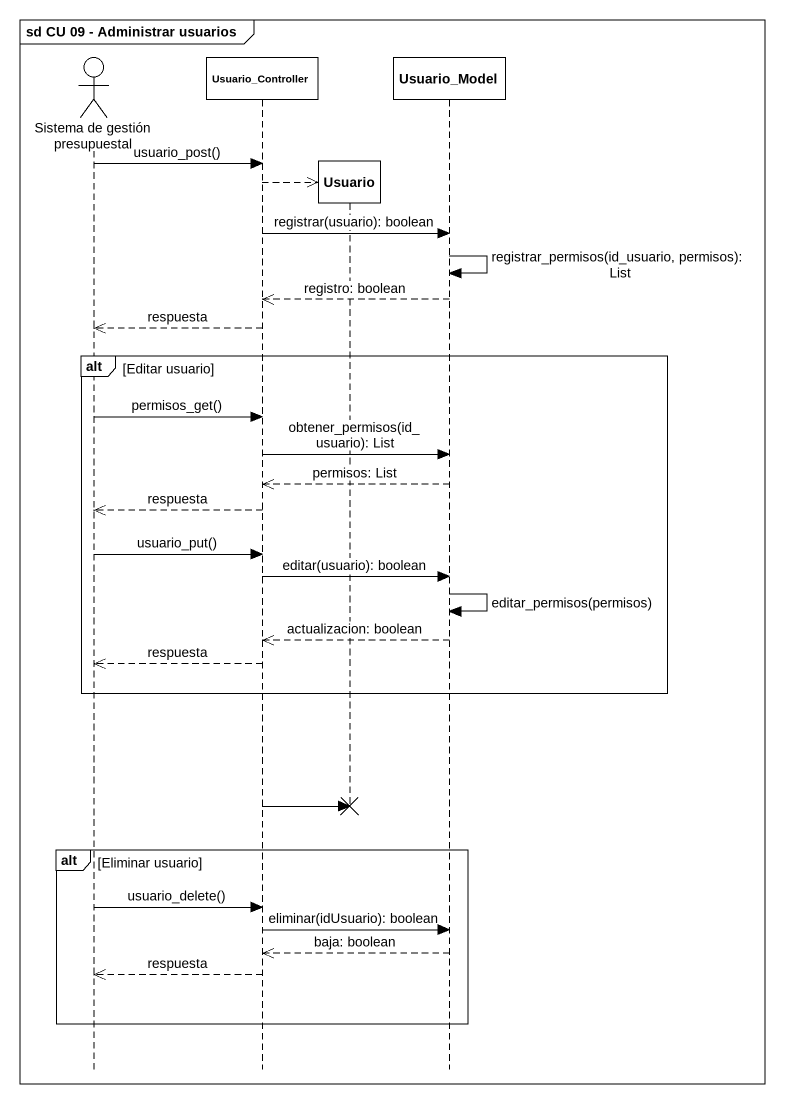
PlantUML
@startuml
mainframe sd CU 09 - Administrar usuarios
hide footbox
actor "Sistema de gestión presupuestal" as Sistema_de_gestión
participant Usuario_Controller
participant Usuario
participant Usuario_Model

Sistema_de_gestión -> Usuario_Controller : usuario_post()
Usuario_Controller -->> Usuario **
Usuario_Controller -> Usuario_Model : registrar(usuario): boolean
Usuario_Model -> Usuario_Model : registrar_permisos(id_usuario, permisos): List
Usuario_Model -->> Usuario_Controller : registro: boolean
Usuario_Controller -->> Sistema_de_gestión : respuesta
alt Editar usuario
  Sistema_de_gestión -> Usuario_Controller : permisos_get()
  Usuario_Controller -> Usuario_Model : obtener_permisos(id_usuario): List
  Usuario_Model -->> Usuario_Controller : permisos: List
  Usuario_Controller -->> Sistema_de_gestión : respuesta
  Sistema_de_gestión -> Usuario_Controller : usuario_put()
  Usuario_Controller -> Usuario_Model : editar(usuario): boolean
  Usuario_Model -> Usuario_Model : editar_permisos(permisos)
  Usuario_Model -->> Usuario_Controller : actualizacion: boolean
  Usuario_Controller -->> Sistema_de_gestión : respuesta
end
Usuario_Controller -> Usuario !!
alt Eliminar usuario
  Sistema_de_gestión -> Usuario_Controller : usuario_delete()
  Usuario_Controller -> Usuario_Model : eliminar(idUsuario): boolean
  Usuario_Model -->> Usuario_Controller : baja: boolean
  Usuario_Controller -->> Sistema_de_gestión : respuesta
end
@enduml
